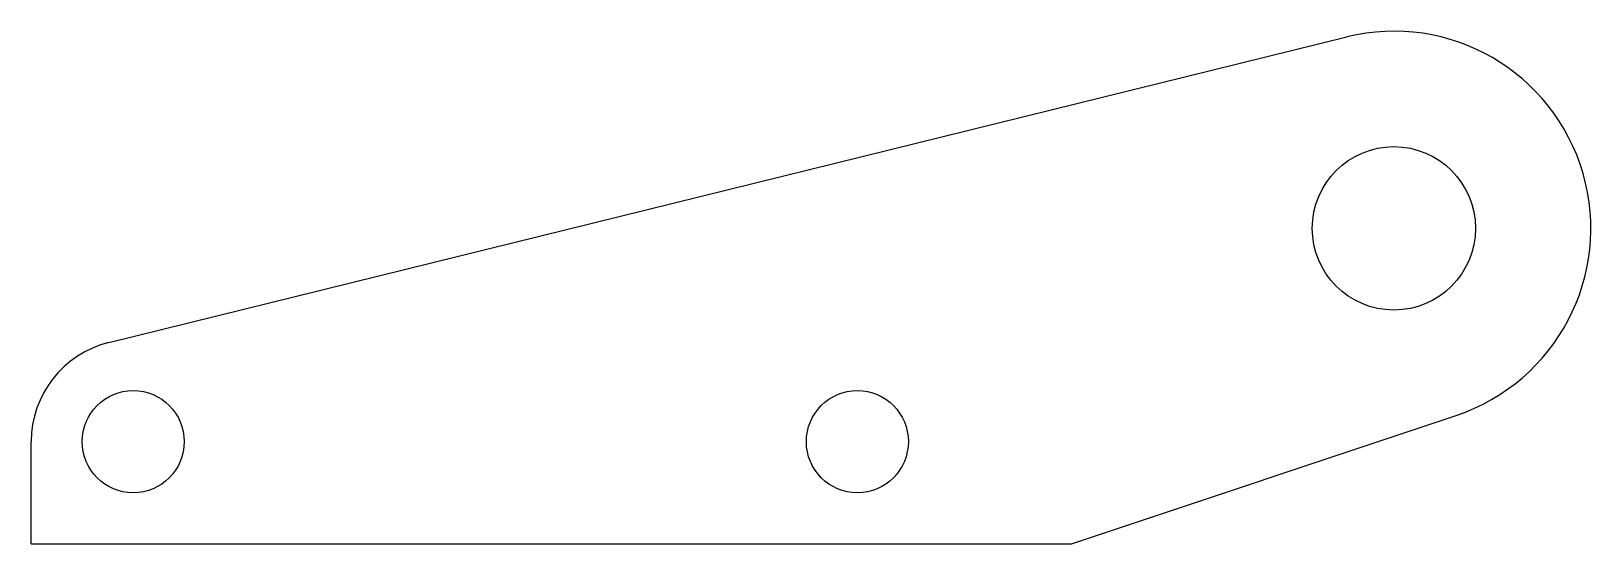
# Model space of a CAD drawing. Header units: millimetres. Extents: x -66.8 to 9.7, y 19.1 to 44.2.
import ezdxf

# ---------------------------------------------------------------- set-up
doc = ezdxf.new("R2010")
doc.units = ezdxf.units.MM
doc.layers.add('Pad002', color=7, linetype='CONTINUOUS')

msp = doc.modelspace()

# ---------------------------------------------------------------- linework, layer by layer
at = {"layer": 'Pad002'}
for p, q in [((-62.999, 28.911, 12.5), (-2.31, 43.871, 12.5)), ((-62.999, 28.911, 15.675), (-2.31, 43.871, 15.675)), ((-62.999, 28.911, 12.5), (-2.31, 43.871, 12.5)), ((-62.999, 28.911, 15.675), (-2.31, 43.871, 15.675)), ((-2.31, 43.871, 12.5), (-2.31, 43.871, 15.675)), ((-2.31, 43.871, 12.5), (-2.31, 43.871, 15.675)), ((4, 34.5, 12.5), (4, 34.5, 15.675)), ((4, 34.5, 12.5), (4, 34.5, 15.675)), ((-62.999, 28.911, 12.5), (-62.999, 28.911, 15.675)), ((-62.999, 28.911, 12.5), (-62.999, 28.911, 15.675)), ((-15.801, 19.056, 12.5), (3.053, 25.344, 12.5)), ((-15.801, 19.056, 15.675), (3.053, 25.344, 15.675)), ((-15.801, 19.056, 12.5), (3.053, 25.344, 12.5)), ((-15.801, 19.056, 15.675), (3.053, 25.344, 15.675)), ((3.053, 25.344, 12.5), (3.053, 25.344, 15.675)), ((3.053, 25.344, 12.5), (3.053, 25.344, 15.675)), ((-66.802, 24.056, 12.5), (-66.802, 24.056, 15.675)), ((-66.802, 19.056, 12.5), (-66.802, 24.056, 12.5)), ((-66.802, 19.056, 15.675), (-66.802, 24.056, 15.675)), ((-66.802, 24.056, 12.5), (-66.802, 24.056, 15.675)), ((-66.802, 19.056, 12.5), (-66.802, 24.056, 12.5)), ((-66.802, 19.056, 15.675), (-66.802, 24.056, 15.675)), ((-59.302, 24.056, 12.5), (-59.302, 24.056, 15.675)), ((-59.302, 24.056, 12.5), (-59.302, 24.056, 15.675)), ((-23.802, 24.056, 12.5), (-23.802, 24.056, 15.675)), ((-23.802, 24.056, 12.5), (-23.802, 24.056, 15.675)), ((-66.802, 19.056, 12.5), (-66.802, 19.056, 15.675)), ((-66.802, 19.056, 12.5), (-15.801, 19.056, 12.5)), ((-66.802, 19.056, 15.675), (-15.801, 19.056, 15.675)), ((-66.802, 19.056, 12.5), (-66.802, 19.056, 15.675)), ((-66.802, 19.056, 12.5), (-15.801, 19.056, 12.5)), ((-66.802, 19.056, 15.675), (-15.801, 19.056, 15.675)), ((-15.801, 19.056, 12.5), (-15.801, 19.056, 15.675)), ((-15.801, 19.056, 12.5), (-15.801, 19.056, 15.675))]:
    msp.add_line(p, q, dxfattribs=at)
for centre, radius in [((0, 34.5, 12.5), 4), ((0, 34.5, 15.675), 4), ((0, 34.5, 12.5), 4), ((0, 34.5, 15.675), 4), ((-61.802, 24.056, 12.5), 2.5), ((-61.802, 24.056, 15.675), 2.5), ((-61.802, 24.056, 12.5), 2.5), ((-61.802, 24.056, 15.675), 2.5), ((-26.302, 24.056, 12.5), 2.5), ((-26.302, 24.056, 15.675), 2.5), ((-26.302, 24.056, 12.5), 2.5), ((-26.302, 24.056, 15.675), 2.5)]:
    msp.add_circle(centre, radius, dxfattribs=at)
for centre, radius, start, end in [((0, 34.5, 12.5), 9.652, -71.55842, 103.84785), ((0, 34.5, 15.675), 9.652, -71.55842, 103.84785), ((0, 34.5, 12.5), 9.652, -71.55842, 103.84785), ((0, 34.5, 15.675), 9.652, -71.55842, 103.84785), ((-61.802, 24.056, 12.5), 5, 103.84785, 180), ((-61.802, 24.056, 15.675), 5, 103.84785, 180), ((-61.802, 24.056, 12.5), 5, 103.84785, 180), ((-61.802, 24.056, 15.675), 5, 103.84785, 180)]:
    msp.add_arc(centre, radius, start, end, dxfattribs=at)

doc.saveas('drawing.dxf')
